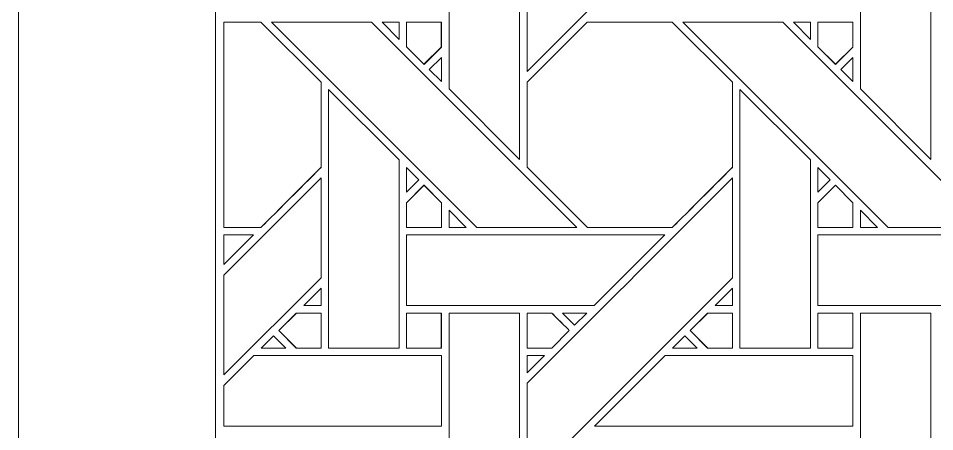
# Model space of a CAD drawing. Header units: inches. Extents: x 3.4 to 21.4, y 4.6 to 13.6.
# Drawn here: x 3.383 to 5.496, y 8.387 to 9.34 of the extents above; entities that cross this region are included whole.
import ezdxf

# ---------------------------------------------------------------- set-up
doc = ezdxf.new("R2010")
doc.units = ezdxf.units.IN
doc.header["$MEASUREMENT"] = 0
doc.layers.add('Design', color=7, linetype='Continuous', lineweight=0)

msp = doc.modelspace()

# ---------------------------------------------------------------- linework, layer by layer
at = {"layer": 'Design'}
for points, knots in [([(3.3829, 13.5948), (3.3829, 13.5948), (3.3829, 4.5948), (3.3829, 4.5948), (3.3829, 4.5948), (21.3829, 4.5948), (21.3829, 4.5948), (21.3829, 4.5948), (21.3829, 13.5948), (21.3829, 13.5948), (21.3829, 13.5948), (3.3829, 13.5948), (3.3829, 13.5948)], [0, 0, 0, 0, 1, 1, 1, 2, 2, 2, 3, 3, 3, 4, 4, 4, 4]), ([(3.8379, 13.1448), (3.8379, 13.1448), (3.8379, 5.0448), (3.8379, 5.0448), (3.8379, 5.0448), (20.9329, 5.0448), (20.9329, 5.0448), (20.9329, 5.0448), (20.9329, 13.1448), (20.9329, 13.1448), (20.9329, 13.1448), (3.8379, 13.1448), (3.8379, 13.1448)], [0, 0, 0, 0, 1, 1, 1, 2, 2, 2, 3, 3, 3, 4, 4, 4, 4]), ([(4.6925, 9.5831), (4.7419, 9.6322), (4.9744, 9.8649), (5.0299, 9.9204), (5.0299, 9.9204), (5.0299, 9.6904), (5.0299, 9.6904), (5.0299, 9.6904), (4.5562, 9.2167), (4.5562, 9.2167), (4.5562, 9.2167), (4.5562, 9.4468), (4.5562, 9.4468), (4.5562, 9.4468), (4.6925, 9.5831), (4.6925, 9.5831)], [0, 0, 0, 0, 1, 1, 1, 2, 2, 2, 3, 3, 3, 4, 4, 4, 5, 5, 5, 5]), ([(4.5391, 9.609), (4.5391, 9.609), (4.5391, 9.0138), (4.5391, 9.0138), (4.5391, 9.0138), (4.3762, 9.1768), (4.3762, 9.1768), (4.3762, 9.1768), (4.3762, 9.609), (4.3762, 9.609), (4.3762, 9.609), (4.5391, 9.609), (4.5391, 9.609)], [0, 0, 0, 0, 1, 1, 1, 2, 2, 2, 3, 3, 3, 4, 4, 4, 4]), ([(5.4878, 9.609), (5.4878, 9.609), (5.4878, 9.0138), (5.4878, 9.0138), (5.4878, 9.0138), (5.3249, 9.1768), (5.3249, 9.1768), (5.3249, 9.1768), (5.3249, 9.609), (5.3249, 9.609), (5.3249, 9.609), (5.4878, 9.609), (5.4878, 9.609)], [0, 0, 0, 0, 1, 1, 1, 2, 2, 2, 3, 3, 3, 4, 4, 4, 4]), ([(3.9422, 9.3311), (3.9422, 9.3311), (4.081, 9.1924), (4.081, 9.1924), (4.081, 9.1924), (4.081, 8.9962), (4.081, 8.9962), (4.0632, 8.9782), (3.9513, 8.8665), (3.9423, 8.8575), (3.9423, 8.8575), (3.8572, 8.8575), (3.8572, 8.8575), (3.8572, 8.8575), (3.8572, 9.3311), (3.8572, 9.3311), (3.8572, 9.3311), (3.9422, 9.3311), (3.9422, 9.3311)], [0, 0, 0, 0, 1, 1, 1, 2, 2, 2, 3, 3, 3, 4, 4, 4, 5, 5, 5, 6, 6, 6, 6]), ([(3.9424, 9.3311), (3.9424, 9.3311), (4.0812, 9.1924), (4.0812, 9.1924), (4.0812, 9.1924), (4.0812, 8.9961), (4.0812, 8.9961), (4.0634, 8.9783), (3.9515, 8.8665), (3.9424, 8.8575), (3.9424, 8.8575), (3.8572, 8.8575), (3.8572, 8.8575), (3.8572, 8.8575), (3.8572, 9.3311), (3.8572, 9.3311), (3.8572, 9.3311), (3.9424, 9.3311), (3.9424, 9.3311)], [0, 0, 0, 0, 1, 1, 1, 2, 2, 2, 3, 3, 3, 4, 4, 4, 5, 5, 5, 6, 6, 6, 6]), ([(3.9666, 9.3311), (3.9666, 9.3311), (4.1976, 9.3311), (4.1976, 9.3311), (4.1976, 9.3311), (4.6712, 8.8574), (4.6712, 8.8574), (4.6712, 8.8574), (4.4402, 8.8574), (4.4402, 8.8574), (4.4402, 8.8574), (3.9666, 9.3311), (3.9666, 9.3311)], [0, 0, 0, 0, 1, 1, 1, 2, 2, 2, 3, 3, 3, 4, 4, 4, 4]), ([(4.2217, 9.3311), (4.2217, 9.3311), (4.2611, 9.3311), (4.2611, 9.3311), (4.2611, 9.3311), (4.2611, 9.2912), (4.2611, 9.2912), (4.2611, 9.2912), (4.2217, 9.3311), (4.2217, 9.3311)], [0, 0, 0, 0, 1, 1, 1, 2, 2, 2, 3, 3, 3, 3]), ([(4.3584, 9.3311), (4.3584, 9.3311), (4.3584, 9.2735), (4.3584, 9.2735), (4.3584, 9.2735), (4.3185, 9.2336), (4.3185, 9.2336), (4.3185, 9.2336), (4.2782, 9.2739), (4.2782, 9.2739), (4.2782, 9.2739), (4.2782, 9.3311), (4.2782, 9.3311), (4.2782, 9.3311), (4.3584, 9.3311), (4.3584, 9.3311)], [0, 0, 0, 0, 1, 1, 1, 2, 2, 2, 3, 3, 3, 4, 4, 4, 5, 5, 5, 5]), ([(4.3187, 9.2335), (4.3187, 9.2335), (4.2784, 9.2739), (4.2784, 9.2739), (4.2784, 9.2739), (4.2784, 9.3311), (4.2784, 9.3311), (4.2784, 9.3311), (4.3586, 9.3311), (4.3586, 9.3311), (4.3586, 9.3311), (4.3586, 9.2735), (4.3586, 9.2735), (4.3586, 9.2735), (4.3187, 9.2335), (4.3187, 9.2335)], [0, 0, 0, 0, 1, 1, 1, 2, 2, 2, 3, 3, 3, 4, 4, 4, 5, 5, 5, 5]), ([(4.6948, 9.3311), (4.6948, 9.3311), (4.891, 9.3311), (4.891, 9.3311), (4.891, 9.3311), (5.0297, 9.1924), (5.0297, 9.1924), (5.0297, 9.1924), (5.0297, 8.9962), (5.0297, 8.9962), (5.0119, 8.9782), (4.9, 8.8665), (4.891, 8.8575), (4.891, 8.8575), (4.6953, 8.8575), (4.6953, 8.8575), (4.6953, 8.8575), (4.5561, 8.9967), (4.5561, 8.9967), (4.5561, 8.9967), (4.5561, 9.1924), (4.5561, 9.1924), (4.5561, 9.1924), (4.6948, 9.3311), (4.6948, 9.3311)], [0, 0, 0, 0, 1, 1, 1, 2, 2, 2, 3, 3, 3, 4, 4, 4, 5, 5, 5, 6, 6, 6, 7, 7, 7, 8, 8, 8, 8]), ([(4.6949, 9.3311), (4.6949, 9.3311), (4.8911, 9.3311), (4.8911, 9.3311), (4.8911, 9.3311), (5.0299, 9.1924), (5.0299, 9.1924), (5.0299, 9.1924), (5.0299, 8.9961), (5.0299, 8.9961), (5.0122, 8.9783), (4.9002, 8.8665), (4.8912, 8.8574), (4.8912, 8.8574), (4.6955, 8.8574), (4.6955, 8.8574), (4.6955, 8.8574), (4.5562, 8.9967), (4.5562, 8.9967), (4.5562, 8.9967), (4.5562, 9.1924), (4.5562, 9.1924), (4.5562, 9.1924), (4.6949, 9.3311), (4.6949, 9.3311)], [0, 0, 0, 0, 1, 1, 1, 2, 2, 2, 3, 3, 3, 4, 4, 4, 5, 5, 5, 6, 6, 6, 7, 7, 7, 8, 8, 8, 8]), ([(5.1463, 9.3311), (5.1463, 9.3311), (5.62, 8.8574), (5.62, 8.8574), (5.62, 8.8574), (5.3889, 8.8574), (5.3889, 8.8574), (5.3889, 8.8574), (4.9154, 9.3311), (4.9154, 9.3311), (4.9154, 9.3311), (5.1463, 9.3311), (5.1463, 9.3311)], [0, 0, 0, 0, 1, 1, 1, 2, 2, 2, 3, 3, 3, 4, 4, 4, 4]), ([(5.2099, 9.3311), (5.2099, 9.3311), (5.2099, 9.2912), (5.2099, 9.2912), (5.2099, 9.2912), (5.1704, 9.3311), (5.1704, 9.3311), (5.1704, 9.3311), (5.2099, 9.3311), (5.2099, 9.3311)], [0, 0, 0, 0, 1, 1, 1, 2, 2, 2, 3, 3, 3, 3]), ([(5.3072, 9.3311), (5.3072, 9.3311), (5.3072, 9.2735), (5.3072, 9.2735), (5.3072, 9.2735), (5.2673, 9.2336), (5.2673, 9.2336), (5.2673, 9.2336), (5.2269, 9.2739), (5.2269, 9.2739), (5.2269, 9.2739), (5.2269, 9.3311), (5.2269, 9.3311), (5.2269, 9.3311), (5.3072, 9.3311), (5.3072, 9.3311)], [0, 0, 0, 0, 1, 1, 1, 2, 2, 2, 3, 3, 3, 4, 4, 4, 5, 5, 5, 5]), ([(5.2674, 9.2335), (5.2674, 9.2335), (5.2271, 9.2739), (5.2271, 9.2739), (5.2271, 9.2739), (5.2271, 9.3311), (5.2271, 9.3311), (5.2271, 9.3311), (5.3073, 9.3311), (5.3073, 9.3311), (5.3073, 9.3311), (5.3073, 9.2735), (5.3073, 9.2735), (5.3073, 9.2735), (5.2674, 9.2335), (5.2674, 9.2335)], [0, 0, 0, 0, 1, 1, 1, 2, 2, 2, 3, 3, 3, 4, 4, 4, 5, 5, 5, 5]), ([(4.3586, 9.2492), (4.3586, 9.2492), (4.3586, 9.1941), (4.3586, 9.1941), (4.3586, 9.1941), (4.3308, 9.2215), (4.3308, 9.2215), (4.3308, 9.2215), (4.3586, 9.2492), (4.3586, 9.2492)], [0, 0, 0, 0, 1, 1, 1, 2, 2, 2, 3, 3, 3, 3]), ([(5.3073, 9.2492), (5.3073, 9.2492), (5.3073, 9.1941), (5.3073, 9.1941), (5.3073, 9.1941), (5.2796, 9.2215), (5.2796, 9.2215), (5.2796, 9.2215), (5.3073, 9.2492), (5.3073, 9.2492)], [0, 0, 0, 0, 1, 1, 1, 2, 2, 2, 3, 3, 3, 3]), ([(4.2611, 9.0131), (4.2611, 9.0131), (4.2611, 8.5794), (4.2611, 8.5794), (4.2611, 8.5794), (4.0983, 8.5794), (4.0983, 8.5794), (4.0983, 8.5794), (4.0983, 9.1753), (4.0983, 9.1753), (4.0983, 9.1753), (4.2611, 9.0131), (4.2611, 9.0131)], [0, 0, 0, 0, 1, 1, 1, 2, 2, 2, 3, 3, 3, 4, 4, 4, 4]), ([(5.2098, 9.0131), (5.2098, 9.0131), (5.2098, 8.5794), (5.2098, 8.5794), (5.2098, 8.5794), (5.047, 8.5794), (5.047, 8.5794), (5.047, 8.5794), (5.047, 9.1753), (5.047, 9.1753), (5.047, 9.1753), (5.2098, 9.0131), (5.2098, 9.0131)], [0, 0, 0, 0, 1, 1, 1, 2, 2, 2, 3, 3, 3, 4, 4, 4, 4]), ([(4.2784, 8.9389), (4.2784, 8.9389), (4.2784, 8.9956), (4.2784, 8.9956), (4.2784, 8.9956), (4.3066, 8.9671), (4.3066, 8.9671), (4.3066, 8.9671), (4.2784, 8.9389), (4.2784, 8.9389)], [0, 0, 0, 0, 1, 1, 1, 2, 2, 2, 3, 3, 3, 3]), ([(5.2271, 8.9389), (5.2271, 8.9389), (5.2271, 8.9956), (5.2271, 8.9956), (5.2271, 8.9956), (5.2553, 8.9671), (5.2553, 8.9671), (5.2553, 8.9671), (5.2271, 8.9389), (5.2271, 8.9389)], [0, 0, 0, 0, 1, 1, 1, 2, 2, 2, 3, 3, 3, 3]), ([(4.0812, 8.9717), (4.0812, 8.9717), (4.0812, 8.7417), (4.0812, 8.7417), (4.0812, 8.7417), (3.8572, 8.5177), (3.8572, 8.5177), (3.8572, 8.5177), (3.8572, 8.7477), (3.8572, 8.7477), (3.8572, 8.7477), (4.0812, 8.9717), (4.0812, 8.9717)], [0, 0, 0, 0, 1, 1, 1, 2, 2, 2, 3, 3, 3, 4, 4, 4, 4]), ([(4.6925, 8.6344), (4.7419, 8.6835), (4.9744, 8.9162), (5.0299, 8.9717), (5.0299, 8.9717), (5.0299, 8.7417), (5.0299, 8.7417), (5.0299, 8.7417), (4.5562, 8.268), (4.5562, 8.268), (4.5562, 8.268), (4.5562, 8.4981), (4.5562, 8.4981), (4.5562, 8.4981), (4.6925, 8.6344), (4.6925, 8.6344)], [0, 0, 0, 0, 1, 1, 1, 2, 2, 2, 3, 3, 3, 4, 4, 4, 5, 5, 5, 5]), ([(4.2782, 8.8572), (4.2782, 8.8572), (4.2782, 8.9145), (4.2782, 8.9145), (4.2782, 8.9145), (4.3185, 8.9548), (4.3185, 8.9548), (4.3185, 8.9548), (4.3589, 8.9145), (4.3589, 8.9145), (4.3589, 8.9145), (4.3589, 8.8572), (4.3589, 8.8572), (4.3589, 8.8572), (4.2782, 8.8572), (4.2782, 8.8572)], [0, 0, 0, 0, 1, 1, 1, 2, 2, 2, 3, 3, 3, 4, 4, 4, 5, 5, 5, 5]), ([(4.3187, 8.9548), (4.3187, 8.9548), (4.359, 8.9145), (4.359, 8.9145), (4.359, 8.9145), (4.359, 8.8572), (4.359, 8.8572), (4.359, 8.8572), (4.2784, 8.8572), (4.2784, 8.8572), (4.2784, 8.8572), (4.2784, 8.9145), (4.2784, 8.9145), (4.2784, 8.9145), (4.3187, 8.9548), (4.3187, 8.9548)], [0, 0, 0, 0, 1, 1, 1, 2, 2, 2, 3, 3, 3, 4, 4, 4, 5, 5, 5, 5]), ([(5.2269, 8.8572), (5.2269, 8.8572), (5.2269, 8.9145), (5.2269, 8.9145), (5.2269, 8.9145), (5.2673, 8.9548), (5.2673, 8.9548), (5.2673, 8.9548), (5.3076, 8.9145), (5.3076, 8.9145), (5.3076, 8.9145), (5.3076, 8.8572), (5.3076, 8.8572), (5.3076, 8.8572), (5.2269, 8.8572), (5.2269, 8.8572)], [0, 0, 0, 0, 1, 1, 1, 2, 2, 2, 3, 3, 3, 4, 4, 4, 5, 5, 5, 5]), ([(5.2674, 8.9548), (5.2674, 8.9548), (5.3078, 8.9145), (5.3078, 8.9145), (5.3078, 8.9145), (5.3078, 8.8572), (5.3078, 8.8572), (5.3078, 8.8572), (5.2271, 8.8572), (5.2271, 8.8572), (5.2271, 8.8572), (5.2271, 8.9145), (5.2271, 8.9145), (5.2271, 8.9145), (5.2674, 8.9548), (5.2674, 8.9548)], [0, 0, 0, 0, 1, 1, 1, 2, 2, 2, 3, 3, 3, 4, 4, 4, 5, 5, 5, 5]), ([(4.416, 8.8574), (4.416, 8.8574), (4.3763, 8.8574), (4.3763, 8.8574), (4.3763, 8.8574), (4.3763, 8.8972), (4.3763, 8.8972), (4.3763, 8.8972), (4.416, 8.8574), (4.416, 8.8574)], [0, 0, 0, 0, 1, 1, 1, 2, 2, 2, 3, 3, 3, 3]), ([(5.325, 8.8574), (5.325, 8.8574), (5.325, 8.8972), (5.325, 8.8972), (5.325, 8.8972), (5.3647, 8.8574), (5.3647, 8.8574), (5.3647, 8.8574), (5.325, 8.8574), (5.325, 8.8574)], [0, 0, 0, 0, 1, 1, 1, 2, 2, 2, 3, 3, 3, 3]), ([(3.9253, 8.8402), (3.9253, 8.8402), (3.8572, 8.7721), (3.8572, 8.7721), (3.8572, 8.7721), (3.8572, 8.8402), (3.8572, 8.8402), (3.8572, 8.8402), (3.9253, 8.8402), (3.9253, 8.8402)], [0, 0, 0, 0, 1, 1, 1, 2, 2, 2, 3, 3, 3, 3]), ([(4.2784, 8.8402), (4.2784, 8.8402), (4.8741, 8.8402), (4.8741, 8.8402), (4.8741, 8.8402), (4.7113, 8.6775), (4.7113, 8.6775), (4.7113, 8.6775), (4.2784, 8.6775), (4.2784, 8.6775), (4.2784, 8.6775), (4.2784, 8.8402), (4.2784, 8.8402)], [0, 0, 0, 0, 1, 1, 1, 2, 2, 2, 3, 3, 3, 4, 4, 4, 4]), ([(5.2271, 8.6775), (5.2271, 8.6775), (5.2271, 8.8402), (5.2271, 8.8402), (5.2271, 8.8402), (5.8228, 8.8402), (5.8228, 8.8402), (5.8228, 8.8402), (5.6601, 8.6775), (5.6601, 8.6775), (5.6601, 8.6775), (5.2271, 8.6775), (5.2271, 8.6775)], [0, 0, 0, 0, 1, 1, 1, 2, 2, 2, 3, 3, 3, 4, 4, 4, 4]), ([(4.0414, 8.6775), (4.0414, 8.6775), (4.0812, 8.7173), (4.0812, 8.7173), (4.0812, 8.7173), (4.0812, 8.6775), (4.0812, 8.6775), (4.0812, 8.6775), (4.0414, 8.6775), (4.0414, 8.6775)], [0, 0, 0, 0, 1, 1, 1, 2, 2, 2, 3, 3, 3, 3]), ([(4.9901, 8.6775), (4.9901, 8.6775), (5.0299, 8.7173), (5.0299, 8.7173), (5.0299, 8.7173), (5.0299, 8.6775), (5.0299, 8.6775), (5.0299, 8.6775), (4.9901, 8.6775), (4.9901, 8.6775)], [0, 0, 0, 0, 1, 1, 1, 2, 2, 2, 3, 3, 3, 3]), ([(4.0239, 8.5794), (4.0239, 8.5794), (3.9835, 8.6198), (3.9835, 8.6198), (3.9835, 8.6198), (4.024, 8.6602), (4.024, 8.6602), (4.024, 8.6602), (4.081, 8.6602), (4.081, 8.6602), (4.081, 8.6602), (4.081, 8.5794), (4.081, 8.5794), (4.081, 8.5794), (4.0239, 8.5794), (4.0239, 8.5794)], [0, 0, 0, 0, 1, 1, 1, 2, 2, 2, 3, 3, 3, 4, 4, 4, 5, 5, 5, 5]), ([(3.9837, 8.6198), (3.9837, 8.6198), (4.0241, 8.6602), (4.0241, 8.6602), (4.0241, 8.6602), (4.0812, 8.6602), (4.0812, 8.6602), (4.0812, 8.6602), (4.0812, 8.5794), (4.0812, 8.5794), (4.0812, 8.5794), (4.0241, 8.5794), (4.0241, 8.5794), (4.0241, 8.5794), (3.9837, 8.6198), (3.9837, 8.6198)], [0, 0, 0, 0, 1, 1, 1, 2, 2, 2, 3, 3, 3, 4, 4, 4, 5, 5, 5, 5]), ([(4.2782, 8.6602), (4.2782, 8.6602), (4.3584, 8.6602), (4.3584, 8.6602), (4.3584, 8.6602), (4.3584, 8.5794), (4.3584, 8.5794), (4.3584, 8.5794), (4.2782, 8.5794), (4.2782, 8.5794), (4.2782, 8.5794), (4.2782, 8.6602), (4.2782, 8.6602)], [0, 0, 0, 0, 1, 1, 1, 2, 2, 2, 3, 3, 3, 4, 4, 4, 4]), ([(4.2784, 8.6602), (4.2784, 8.6602), (4.3586, 8.6602), (4.3586, 8.6602), (4.3586, 8.6602), (4.3586, 8.5794), (4.3586, 8.5794), (4.3586, 8.5794), (4.2784, 8.5794), (4.2784, 8.5794), (4.2784, 8.5794), (4.2784, 8.6602), (4.2784, 8.6602)], [0, 0, 0, 0, 1, 1, 1, 2, 2, 2, 3, 3, 3, 4, 4, 4, 4]), ([(4.5391, 8.6602), (4.5391, 8.6602), (4.5391, 8.0651), (4.5391, 8.0651), (4.5391, 8.0651), (4.3762, 8.228), (4.3762, 8.228), (4.3762, 8.228), (4.3762, 8.6602), (4.3762, 8.6602), (4.3762, 8.6602), (4.5391, 8.6602), (4.5391, 8.6602)], [0, 0, 0, 0, 1, 1, 1, 2, 2, 2, 3, 3, 3, 4, 4, 4, 4]), ([(4.6131, 8.6602), (4.6183, 8.6551), (4.649, 8.6243), (4.6535, 8.6199), (4.6535, 8.6199), (4.613, 8.5795), (4.613, 8.5795), (4.613, 8.5795), (4.5561, 8.5795), (4.5561, 8.5795), (4.5561, 8.5795), (4.5561, 8.6602), (4.5561, 8.6602), (4.5561, 8.6602), (4.6131, 8.6602), (4.6131, 8.6602)], [0, 0, 0, 0, 1, 1, 1, 2, 2, 2, 3, 3, 3, 4, 4, 4, 5, 5, 5, 5]), ([(4.6536, 8.6199), (4.6536, 8.6199), (4.6132, 8.5794), (4.6132, 8.5794), (4.6132, 8.5794), (4.5562, 8.5794), (4.5562, 8.5794), (4.5562, 8.5794), (4.5562, 8.6602), (4.5562, 8.6602), (4.5562, 8.6602), (4.6133, 8.6602), (4.6133, 8.6602), (4.6186, 8.655), (4.6494, 8.6241), (4.6536, 8.6199)], [0, 0, 0, 0, 1, 1, 1, 2, 2, 2, 3, 3, 3, 4, 4, 4, 5, 5, 5, 5]), ([(4.6376, 8.6602), (4.6376, 8.6602), (4.6941, 8.6602), (4.6941, 8.6602), (4.6941, 8.6602), (4.6658, 8.632), (4.6658, 8.632), (4.6658, 8.632), (4.6376, 8.6602), (4.6376, 8.6602)], [0, 0, 0, 0, 1, 1, 1, 2, 2, 2, 3, 3, 3, 3]), ([(4.9726, 8.5794), (4.9726, 8.5794), (4.9323, 8.6198), (4.9323, 8.6198), (4.9323, 8.6198), (4.9727, 8.6602), (4.9727, 8.6602), (4.9727, 8.6602), (5.0297, 8.6602), (5.0297, 8.6602), (5.0297, 8.6602), (5.0297, 8.5794), (5.0297, 8.5794), (5.0297, 8.5794), (4.9726, 8.5794), (4.9726, 8.5794)], [0, 0, 0, 0, 1, 1, 1, 2, 2, 2, 3, 3, 3, 4, 4, 4, 5, 5, 5, 5]), ([(5.0299, 8.6602), (5.0299, 8.6602), (5.0299, 8.5794), (5.0299, 8.5794), (5.0299, 8.5794), (4.9728, 8.5794), (4.9728, 8.5794), (4.9728, 8.5794), (4.9324, 8.6198), (4.9324, 8.6198), (4.9324, 8.6198), (4.9729, 8.6602), (4.9729, 8.6602), (4.9729, 8.6602), (5.0299, 8.6602), (5.0299, 8.6602)], [0, 0, 0, 0, 1, 1, 1, 2, 2, 2, 3, 3, 3, 4, 4, 4, 5, 5, 5, 5]), ([(5.2269, 8.6602), (5.2269, 8.6602), (5.3072, 8.6602), (5.3072, 8.6602), (5.3072, 8.6602), (5.3072, 8.5794), (5.3072, 8.5794), (5.3072, 8.5794), (5.2269, 8.5794), (5.2269, 8.5794), (5.2269, 8.5794), (5.2269, 8.6602), (5.2269, 8.6602)], [0, 0, 0, 0, 1, 1, 1, 2, 2, 2, 3, 3, 3, 4, 4, 4, 4]), ([(5.3073, 8.6602), (5.3073, 8.6602), (5.3073, 8.5794), (5.3073, 8.5794), (5.3073, 8.5794), (5.2271, 8.5794), (5.2271, 8.5794), (5.2271, 8.5794), (5.2271, 8.6602), (5.2271, 8.6602), (5.2271, 8.6602), (5.3073, 8.6602), (5.3073, 8.6602)], [0, 0, 0, 0, 1, 1, 1, 2, 2, 2, 3, 3, 3, 4, 4, 4, 4]), ([(5.4878, 8.6602), (5.4878, 8.6602), (5.4878, 8.0651), (5.4878, 8.0651), (5.4878, 8.0651), (5.3249, 8.228), (5.3249, 8.228), (5.3249, 8.228), (5.3249, 8.6602), (5.3249, 8.6602), (5.3249, 8.6602), (5.4878, 8.6602), (5.4878, 8.6602)], [0, 0, 0, 0, 1, 1, 1, 2, 2, 2, 3, 3, 3, 4, 4, 4, 4]), ([(3.9998, 8.5794), (3.9998, 8.5794), (3.9433, 8.5794), (3.9433, 8.5794), (3.9433, 8.5794), (3.9716, 8.6077), (3.9716, 8.6077), (3.9716, 8.6077), (3.9998, 8.5794), (3.9998, 8.5794)], [0, 0, 0, 0, 1, 1, 1, 2, 2, 2, 3, 3, 3, 3]), ([(4.9486, 8.5794), (4.9486, 8.5794), (4.892, 8.5794), (4.892, 8.5794), (4.892, 8.5794), (4.9203, 8.6077), (4.9203, 8.6077), (4.9203, 8.6077), (4.9486, 8.5794), (4.9486, 8.5794)], [0, 0, 0, 0, 1, 1, 1, 2, 2, 2, 3, 3, 3, 3]), ([(3.9262, 8.5623), (3.9262, 8.5623), (4.3586, 8.5623), (4.3586, 8.5623), (4.3586, 8.5623), (4.3586, 8.3995), (4.3586, 8.3995), (4.3586, 8.3995), (3.8572, 8.3995), (3.8572, 8.3995), (3.8572, 8.3995), (3.8572, 8.4934), (3.8572, 8.4934), (3.8572, 8.4934), (3.9262, 8.5623), (3.9262, 8.5623)], [0, 0, 0, 0, 1, 1, 1, 2, 2, 2, 3, 3, 3, 4, 4, 4, 5, 5, 5, 5]), ([(4.5961, 8.5623), (4.5961, 8.5623), (4.5562, 8.5225), (4.5562, 8.5225), (4.5562, 8.5225), (4.5562, 8.5623), (4.5562, 8.5623), (4.5562, 8.5623), (4.5961, 8.5623), (4.5961, 8.5623)], [0, 0, 0, 0, 1, 1, 1, 2, 2, 2, 3, 3, 3, 3]), ([(5.3073, 8.5623), (5.3073, 8.5623), (5.3073, 8.3995), (5.3073, 8.3995), (5.3073, 8.3995), (4.7121, 8.3995), (4.7121, 8.3995), (4.7121, 8.3995), (4.8749, 8.5623), (4.8749, 8.5623), (4.8749, 8.5623), (5.3073, 8.5623), (5.3073, 8.5623)], [0, 0, 0, 0, 1, 1, 1, 2, 2, 2, 3, 3, 3, 4, 4, 4, 4])]:
    msp.add_open_spline(points, degree=3, knots=knots, dxfattribs=at)

doc.saveas('drawing.dxf')
